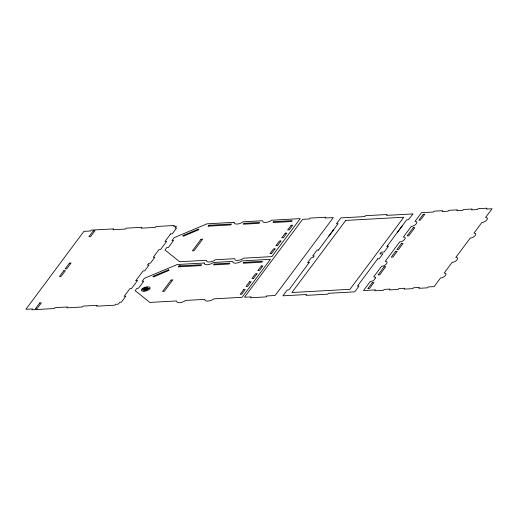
<?xml version="1.0" encoding="UTF-8"?>
<svg xmlns="http://www.w3.org/2000/svg" width="518" height="518" viewBox="0 0 518 518"><rect width="100%" height="100%" fill="white"/><g stroke="black" fill="none" stroke-linecap="round" stroke-linejoin="round"><path stroke-width="0.78" d="M204.209 263.008C203.82 266.356 211.648 264.322 213.312 262.496L232.705 261.415C232.317 264.769 240.145 262.736 241.809 260.91L270.415 259.317L242.055 297.293L213.779 298.867C212.14 300.686 204.338 302.719 204.765 299.372L185.561 300.44C183.929 302.259 176.12 304.293 176.547 300.945L149.806 302.434L135.159 290.656L136.901 288.312L138.533 288.222L143.751 281.216L142.12 281.306L144.315 278.36L177.195 264.517L204.273 263.002M413.034 213.921L408.294 219.781L406.662 219.878L397.209 232.621M309.155 262.626L288.902 289.886L287.27 289.976L282.906 295.817L306.604 294.509L305.95 295.383L327.667 294.185L328.321 293.311L354.739 291.848L359.058 286.007L357.426 286.104L377.687 258.845M318.473 250.064L333.741 229.5M135.949 280.51L143.11 270.901L144.723 270.81L149.087 264.957L147.455 265.048L148.776 263.28L150.395 263.189L154.863 257.193L153.231 257.284L158.968 249.605L160.58 249.514L166.641 241.382L165.009 241.472L170.662 233.903M208.191 226.165L208.845 225.291L231.494 224.029L230.84 224.903L208.191 226.165L208.858 225.304L210.217 225.226M178.36 266.854L179.014 265.98L201.664 264.717L201.01 265.592L178.36 266.854L179.027 265.993L180.387 265.915M328.619 236.402L338.099 223.659L336.473 223.75L340.838 217.903L364.801 216.582L365.455 215.708L387.166 214.51L386.512 215.384L412.613 213.94M387.037 246.283L402.344 225.712M271.574 253.542L275.064 248.867M277.46 245.655L280.95 240.98M253.522 278.457L257.012 273.782M144.444 289.717L145.312 289.666L143.887 290.209A2.396 0.997 -16 0 1 142.592 289.277A2.396 0.997 -16 0 1 145.195 287.943L146.672 287.814L145.305 288.39A1.399 0.583 -16 0 0 143.758 289.141A1.399 0.583 -16 0 0 144.444 289.717M386.875 246.296L388.506 246.199L384.194 252.033L381.209 252.195L379.895 253.949L382.899 253.781L379.221 258.754L377.59 258.851M170.649 233.903L172.28 233.812L176.638 227.959L175.006 228.049L176.392 226.217L173.647 226.372L174.301 225.492L155.944 226.515L155.29 227.396L141.168 228.185L141.822 227.305L126.178 228.179L125.524 229.053L112.989 229.752L113.643 228.878L91.194 230.128L90.54 231.002L83.903 231.378L25.9 309.291L32.511 308.922L31.857 309.796L54.306 308.547L54.96 307.673L67.469 306.973L66.816 307.847L82.433 306.98L83.087 306.099L97.261 305.309L96.607 306.19L114.944 305.167L115.598 304.286L118.337 304.137L119.697 302.324L121.316 302.234L125.783 296.231L124.152 296.322L129.882 288.649L131.501 288.558L137.561 280.419L135.93 280.51M280.996 240.98L279.364 241.071L275.887 245.739L277.512 245.649M275.116 248.86L273.491 248.951L270.014 253.626L271.639 253.535M318.641 250.058L317.01 250.149L312.652 255.983L314.284 255.892L312.976 257.647L311.344 257.731L307.627 262.71L309.259 262.62M257.038 273.782L255.406 273.873L251.929 278.542L253.555 278.451M375.712 277.745L373.517 280.685L370.001 281.798L363.487 290.559L375.433 289.892L374.779 290.766L383.469 290.287L384.123 289.407L390.093 289.076L389.445 289.95L398.135 289.465L398.782 288.591L404.759 288.261L404.105 289.135L412.794 288.649L413.448 287.775L419.425 287.438L418.771 288.319L427.46 287.833L428.114 286.953L434.084 286.622L440.598 277.862C443.123 278.619 449.171 272.934 444.191 273.012L452.195 262.263C454.72 263.034 460.793 257.336 455.808 257.42L470.338 237.963C472.863 238.733 478.936 233.035 473.951 233.113L481.96 222.364C484.485 223.135 490.559 217.437 485.573 217.515L492.1 208.754L486.292 209.078L486.939 208.204L478.088 208.696L477.434 209.57L471.464 209.9L472.118 209.026L463.429 209.512L462.775 210.386L456.798 210.722L457.452 209.842L448.763 210.327L448.109 211.208L442.139 211.538L442.786 210.664L434.097 211.15L433.449 212.024L421.497 212.691L415.009 221.406C420.001 221.322 413.921 227.026 411.396 226.249L403.392 236.998C408.385 236.92 402.305 242.618 399.779 241.848L385.23 261.357C390.222 261.273 384.142 266.977 381.617 266.207L373.614 276.949L374.967 277.085L375.712 277.745M233.89 222.604C234.66 225.505 241.278 223.627 243.149 221.808L262.542 220.726C262.147 224.08 269.975 222.047 271.646 220.221L300.246 218.628L271.885 256.604L243.609 258.178C241.971 259.997 234.168 262.03 234.596 258.683L215.397 259.751C213.759 261.571 205.95 263.604 206.384 260.256L179.636 261.745L164.989 249.967L166.731 247.623L168.363 247.533L173.582 240.527L171.95 240.617L174.145 237.671L207.025 223.828L234.104 222.313L233.89 222.604M266.841 295.972L266.148 296.898L250.505 297.759L251.159 296.885L244.451 297.254L302.635 219.341L309.35 218.965L309.997 218.097L325.641 217.236L325.032 218.046L333.314 217.592L275.162 295.454L266.841 295.972M243.997 223.329L243.343 224.203L259.078 223.329L259.732 222.449L243.997 223.329M214.167 264.018L213.513 264.892L229.247 264.018L229.901 263.144L214.167 264.018M273.718 221.672L273.064 222.546L291.608 221.516L292.256 220.636L273.718 221.672M243.887 262.361L243.233 263.235L261.771 262.205L262.425 261.325L243.887 262.361M285.243 233.184L281.76 237.853L283.391 237.762L286.842 233.094L285.243 233.184M291.116 225.298L287.632 229.966L289.264 229.875L292.748 225.207L291.116 225.298M243.661 289.646L240.177 294.315L241.738 294.23L245.234 289.556L243.661 289.646M249.534 281.76L246.05 286.428L247.682 286.337L251.12 281.669L249.534 281.76M261.286 265.987L257.802 270.655L259.434 270.564L262.911 265.896L261.286 265.987M372.325 282.595L367.838 288.623L369.464 288.532L373.957 282.504L372.325 282.595M384.116 266.77L378.049 274.916L379.675 274.825L385.748 266.679L384.116 266.77M395.623 251.327L391.271 257.168L392.903 257.077L397.254 251.236L395.623 251.327M401.418 243.557L396.924 249.585L398.556 249.495L403.043 243.466L401.418 243.557M413.209 227.732L407.135 235.884L408.767 235.794L414.834 227.642L413.209 227.732M423.187 214.342L418.835 220.182L420.461 220.092L424.812 214.251L423.187 214.342M93.298 230.853L88.941 236.694L90.566 236.603L94.93 230.763L93.298 230.853M39.737 302.92L35.373 308.76L36.998 308.676L41.362 302.829L39.737 302.92M63.759 270.746L59.44 276.534L61.066 276.444L65.391 270.655L63.759 270.746M69.477 263.099L65.119 268.926L66.744 268.836L71.102 263.008L69.477 263.099M145.901 288.422L145.603 288.817L146.167 288.791L145.072 290.255L146.128 290.197L149.307 288.235L147.365 288.338L147.747 287.827L146.847 287.872L145.901 288.422M147.034 288.779L146.464 289.543L147.967 288.727L147.034 288.779M200.913 239.42L192.385 250.841L194.01 250.751L202.739 239.07L200.913 239.42M171.082 280.108L162.548 291.53L164.18 291.44L172.908 279.759L171.082 280.108M345.726 220.435L291.899 292.521L349.961 289.309L403.794 217.23L345.726 220.435M198.226 229.131L182.724 235.69L183.411 236.247L198.912 229.681L198.226 229.131M168.395 269.82L152.888 276.379L153.581 276.936L169.082 270.377L168.395 269.82M144.01 291.239A4.571 1.904 -16 0 0 150.155 287.762A4.571 1.904 -16 0 0 143.11 288.066A4.571 1.904 -16 0 0 144.01 291.239"/></g></svg>
